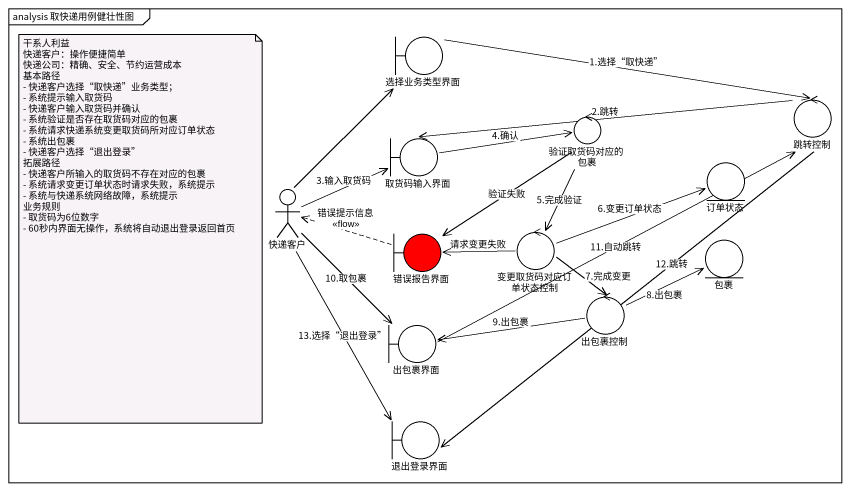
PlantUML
@startuml
mainframe analysis 取快递用例健壮性图
boundary 选择业务类型界面
control 跳转控制
boundary 取货码输入界面
control 验证取货码对应的包裹
entity 订单状态
actor 快递客户
boundary 错误报告界面 #FF0000
control 变更取货码对应订单状态控制
entity 包裹
control 出包裹控制
boundary 出包裹界面
boundary 退出登录界面
选择业务类型界面 -right-> 跳转控制 : 1.选择“取快递”
跳转控制 -left-> 取货码输入界面 : 2.跳转
跳转控制 --> 退出登录界面 : 12.跳转
取货码输入界面 -right-> 验证取货码对应的包裹 : 4.确认
验证取货码对应的包裹 --> 错误报告界面 : 验证失败
验证取货码对应的包裹 --> 变更取货码对应订单状态控制 : 5.完成验证
快递客户 -up-> 选择业务类型界面
快递客户 -right-> 取货码输入界面 : 3.输入取货码
快递客户 --> 出包裹界面 : 10.取包裹
快递客户 --> 退出登录界面 : 13.选择“退出登录”
错误报告界面 .left.> 快递客户 : 错误提示信息\n<<flow>>
变更取货码对应订单状态控制 -right-> 订单状态 : 6.变更订单状态
变更取货码对应订单状态控制 -left-> 错误报告界面 : 请求变更失败
变更取货码对应订单状态控制 --> 出包裹控制 : 7.完成变更
出包裹控制 -right-> 包裹 : 8.出包裹
出包裹控制 -left-> 出包裹界面 : 9.出包裹
出包裹界面 -right-> 跳转控制 : 11.自动跳转
note as N1
  干系人利益
  快递客户：操作便捷简单
  快递公司：精确、安全、节约运营成本
  基本路径
  - 快递客户选择“取快递”业务类型；
  - 系统提示输入取货码
  - 快递客户输入取货码并确认
  - 系统验证是否存在取货码对应的包裹
  - 系统请求快递系统变更取货码所对应订单状态
  - 系统出包裹
  - 快递客户选择“退出登录”
  拓展路径
  - 快递客户所输入的取货码不存在对应的包裹
  - 系统请求变更订单状态时请求失败，系统提示
  - 系统与快递系统网络故障，系统提示
  业务规则
  - 取货码为6位数字
  - 60秒内界面无操作，系统将自动退出登录返回首页
end note
@enduml
